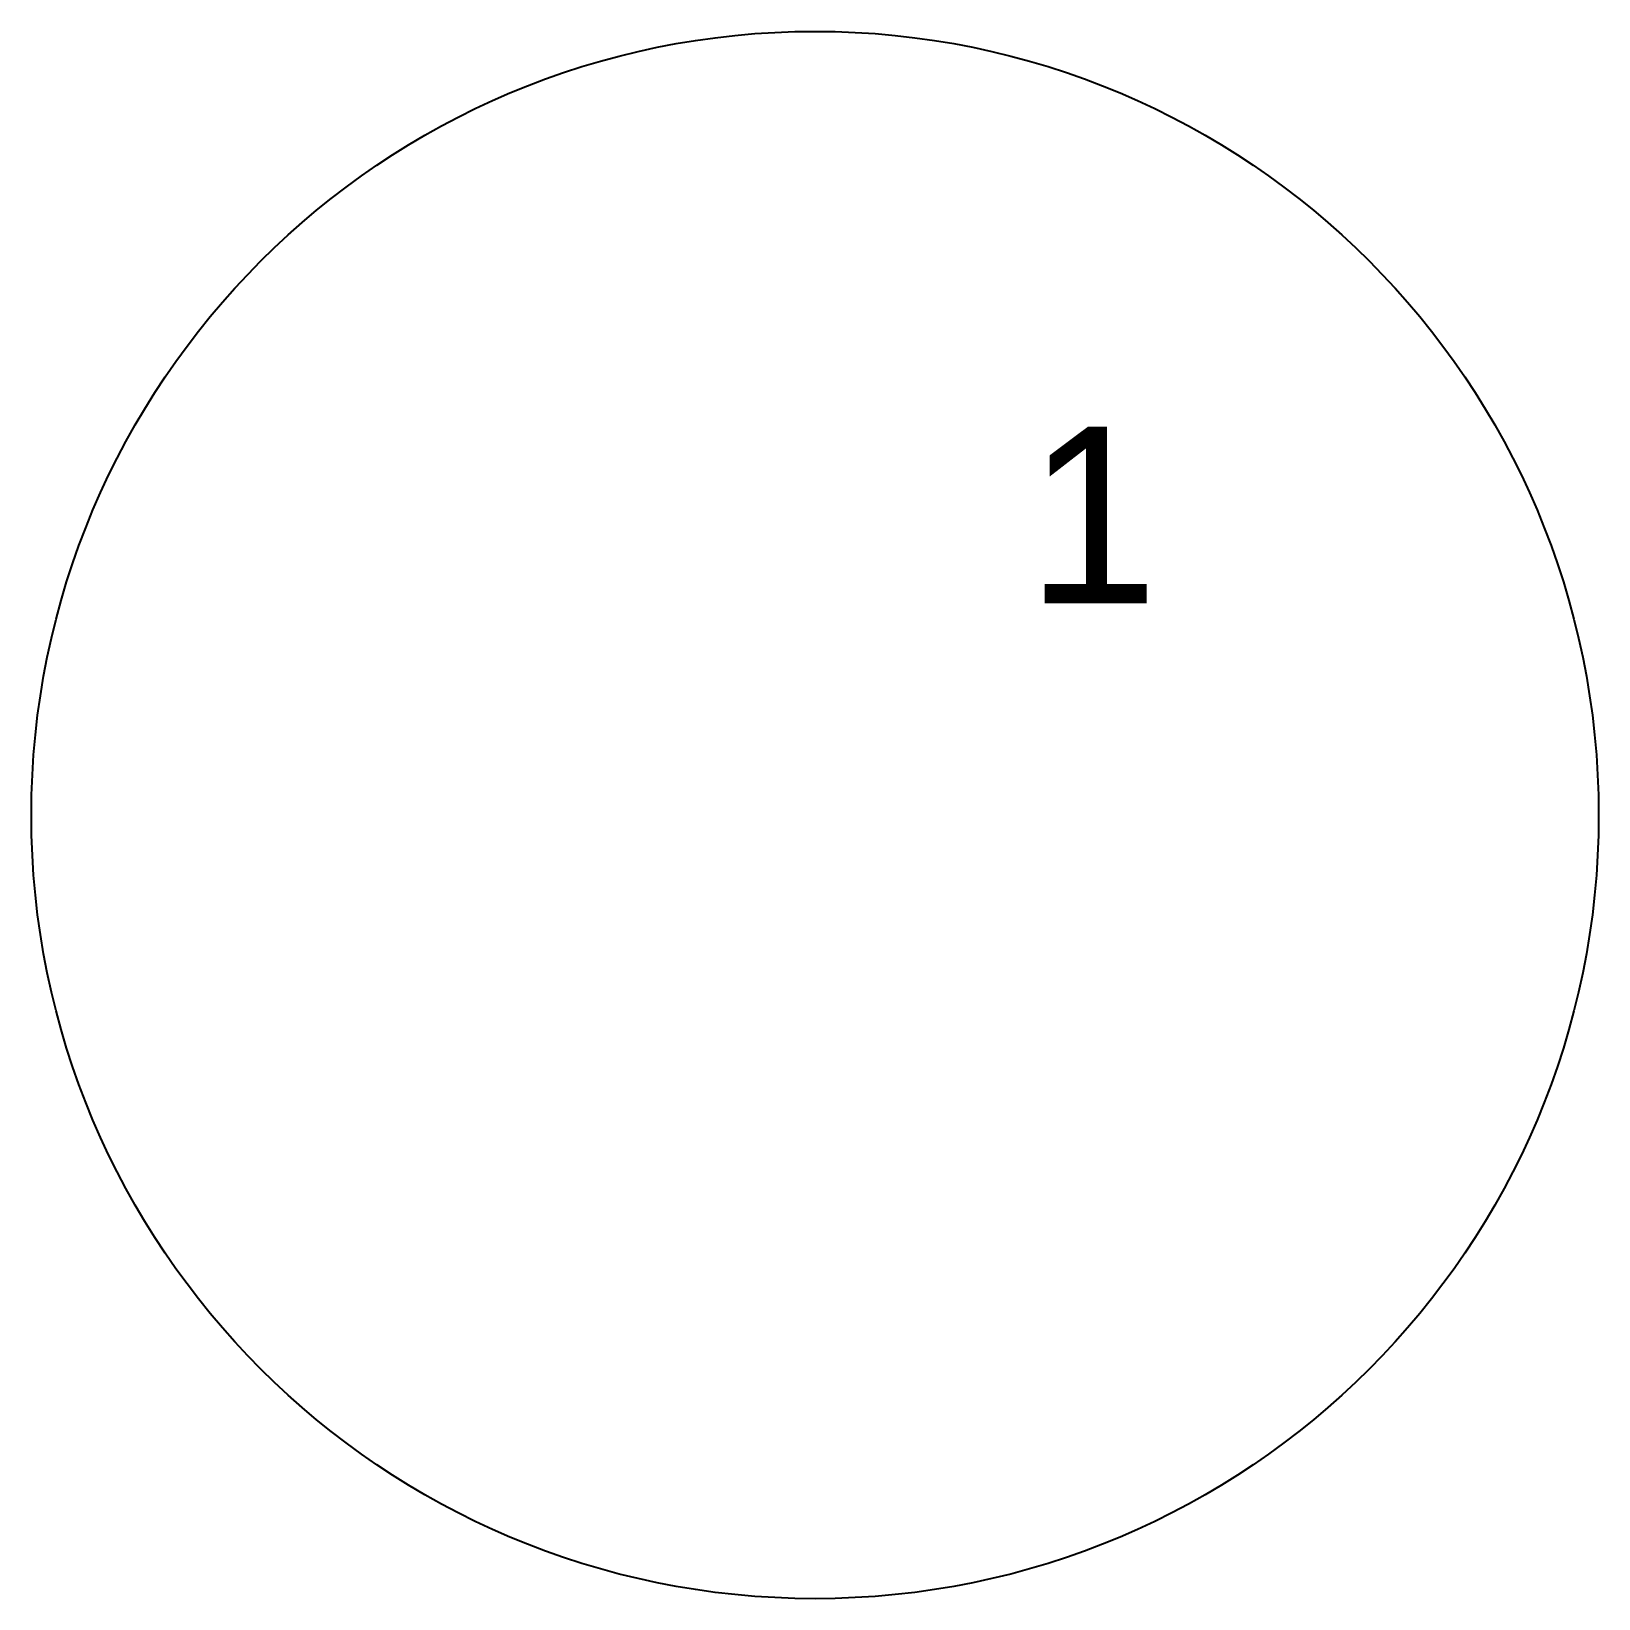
# Model space of a CAD drawing. Header units: millimetres. Extents: x -178.1 to -155.9, y 43.9 to 66.1.
import ezdxf

# ---------------------------------------------------------------- set-up
doc = ezdxf.new("R2010")
doc.units = ezdxf.units.MM
doc.layers.add('CUT', color=7, linetype='Continuous')
doc.layers.add('TEXT', color=2, linetype='Continuous')

msp = doc.modelspace()

# ---------------------------------------------------------------- linework, layer by layer
at = {"layer": 'CUT'}
msp.add_circle((-167, 55.008), 11.1, dxfattribs=at)

# ---------------------------------------------------------------- texts
at = {"layer": 'TEXT'}
msp.add_text('1', height=2.5, dxfattribs=at).set_placement((-164, 58.008))

doc.saveas('drawing.dxf')
